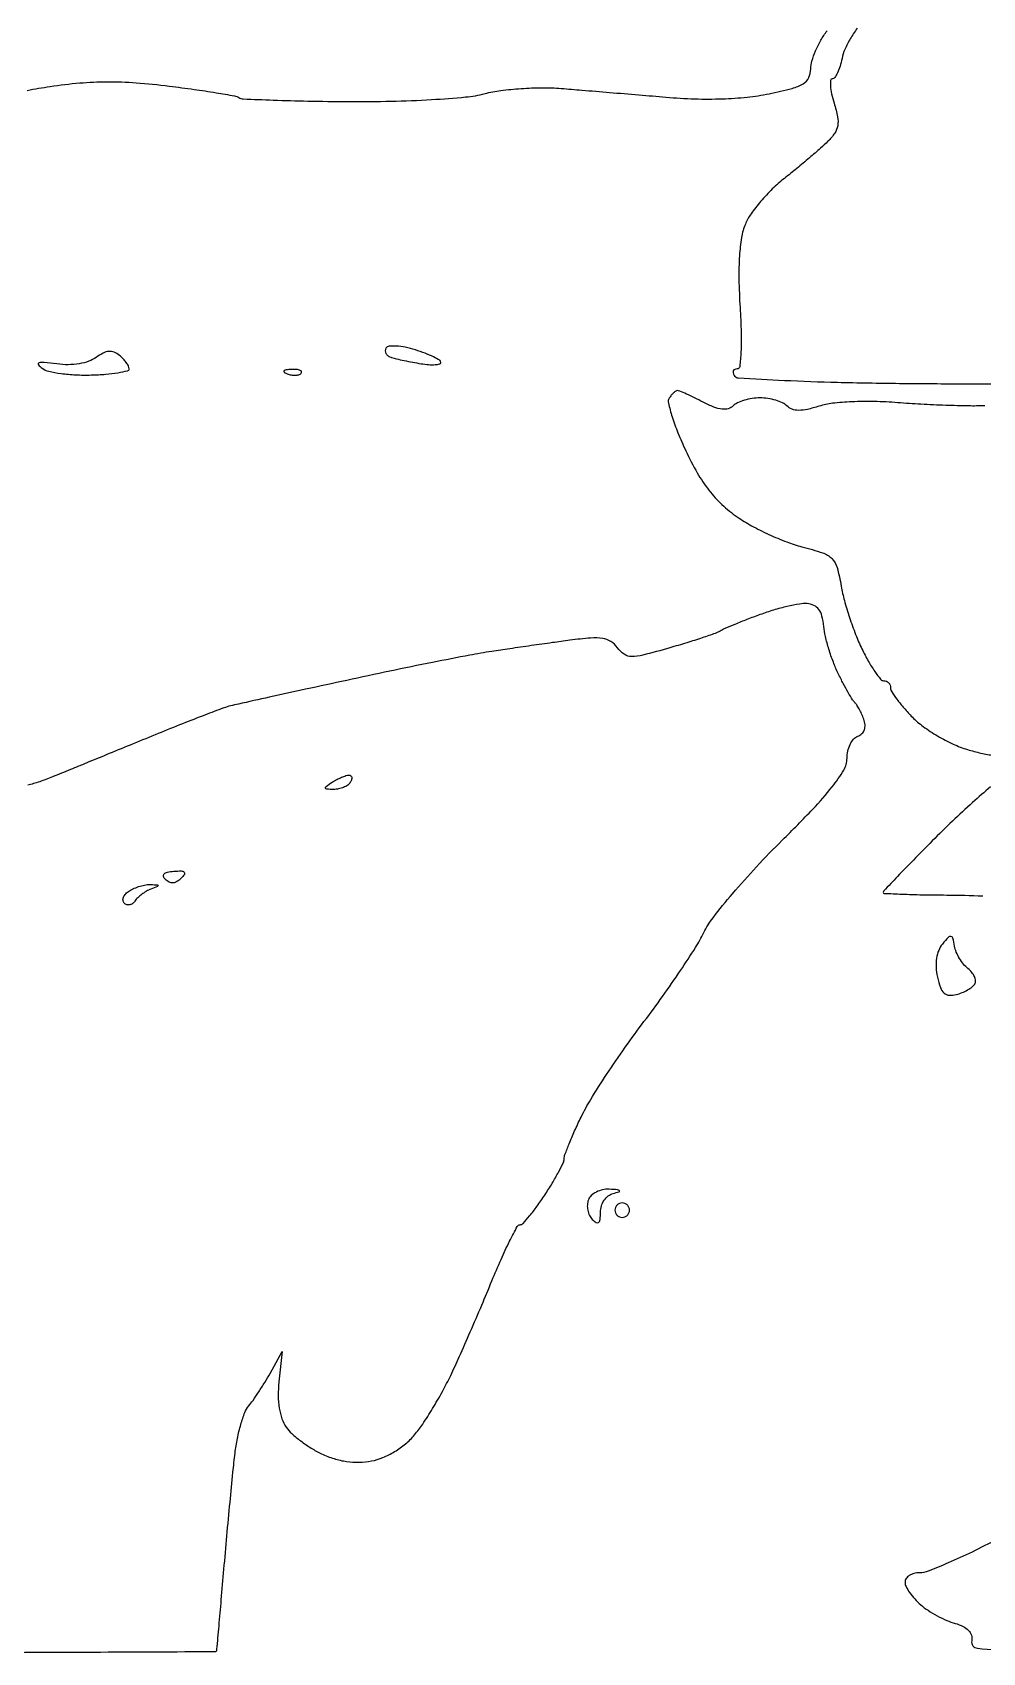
# Model space of a CAD drawing. Extents: x 0 to 102, y 0 to 135.
# Drawn here: x 24.17 to 35.25, y 0 to 18.9 of the extents above; entities that cross this region are included whole.
import ezdxf

# ---------------------------------------------------------------- set-up
doc = ezdxf.new("R2010")
doc.units = 0
doc.header["$MEASUREMENT"] = 0

msp = doc.modelspace()

# ---------------------------------------------------------------- linework, layer by layer
for points in [[(38.721393, 0.03235, -0.000006), (40.12148, 0.046691, -0.000009), (41.328361, 0.059018, -0.000002), (42.381032, 0.069746, -0.000306)], [(24.105584, 18.223003, -0.010448), (24.373587, 18.269122, -0.016285), (24.718171, 18.309608, -0.020352), (25.039901, 18.323674, -0.019273), (25.375537, 18.311737, -0.012386), (25.763267, 18.273281, -0.003928), (26.053955, 18.234838, -0.005727), (26.309432, 18.196018, -0.002993), (26.524631, 18.159469, -0.095124), (26.574425, 18.140504, 0.128063), (26.627407, 18.124183, 0.001679), (26.975735, 18.109984, 0.004706), (27.381033, 18.098646, 0.003056), (27.849644, 18.092814, 0.007341), (28.351391, 18.097003, 0.008762), (28.823996, 18.11618, 0.008622), (29.221488, 18.146177, 0.040417), (29.447188, 18.1857, -0.031127), (29.631228, 18.221461, -0.015473), (29.867799, 18.244895, -0.015295), (30.115309, 18.254109, -0.021685), (30.335488, 18.246015, -0.000525), (30.578041, 18.226287, -0.000228), (30.900704, 18.199554, -0.000225), (31.243815, 18.170814, -0.000299), (31.5558, 18.144352, 0.013365), (31.895888, 18.124438, 0.016214), (32.215257, 18.124651, 0.017614), (32.506478, 18.144577, 0.025465), (32.76135, 18.184261, 0.011592), (33.030297, 18.246825, 0.071736), (33.160897, 18.301269, 0.149057), (33.224723, 18.37164, 0.11063), (33.2478, 18.474662, -0.072467), (33.26097, 18.565055, -0.028766), (33.303715, 18.6833, -0.02773), (33.365295, 18.807639, -0.031172), (33.43815, 18.919421, -0.020809)], [(33.790094, 18.948158, 0.027474), (33.709536, 18.82583, 0.028021), (33.646021, 18.701225, 0.054548), (33.612397, 18.594936, -0.025246), (33.589447, 18.504251, -0.037154), (33.559539, 18.427741, -0.04145), (33.527505, 18.373036, -0.244236), (33.498944, 18.3582, 0.3842), (33.47891, 18.34014, 0.044669), (33.477972, 18.274411, 0.03569), (33.491541, 18.182359, 0.020021), (33.52038, 18.072961, -0.02477), (33.560613, 17.914237, -0.090576), (33.562481, 17.810874, -0.110563), (33.52783, 17.724825, -0.046786), (33.447521, 17.628811, -0.014245), (33.362707, 17.549442, -0.004555), (33.232258, 17.436259, -0.004541), (33.084631, 17.312808, -0.005058), (32.939953, 17.196468, 0.026854), (32.79918, 17.072792, 0.022411), (32.663276, 16.927333, 0.022996), (32.550867, 16.782691, 0.055549), (32.485585, 16.664232, 0.05727), (32.440785, 16.507423, 0.024945), (32.416114, 16.291925, 0.020403), (32.409802, 16.021177, 0.011204), (32.423031, 15.689814, -0.009128), (32.435833, 15.399363, -0.018872), (32.43312, 15.172227, -0.015265), (32.419508, 15.002895, -0.382138), (32.387445, 14.9742, 0.10771), (32.360512, 14.96833, 0.181628), (32.344419, 14.952135, 0.162211), (32.341943, 14.927784, 0.08351), (32.353637, 14.899086, 0.245312), (32.405427, 14.868316, 0.001673), (32.939619, 14.84071, 0.005954), (33.557989, 14.818205, 0.00371), (34.28328, 14.805838, 0.001004), (35.063222, 14.799895, 0.000981), (35.849391, 14.797025, 0.000966)], [(35.2782, 14.543955, -0.0133), (35.088526, 14.541843, -0.005001), (34.822946, 14.548607, -0.004949), (34.533825, 14.561732, -0.005998), (34.263, 14.579974, 0.014579), (33.990408, 14.593642, 0.016302), (33.72748, 14.590577, 0.01724), (33.500205, 14.572645, 0.049595), (33.345761, 14.539352, -0.022084), (33.208131, 14.501666, -0.057644), (33.106291, 14.49063, -0.083754), (33.029232, 14.504202, -0.111444), (32.969291, 14.542069, 0.087471), (32.917869, 14.578078, 0.036527), (32.83848, 14.608266, 0.034716), (32.746688, 14.628885, 0.037905), (32.6556, 14.6358, 0.037184), (32.564654, 14.629027, 0.034437), (32.473287, 14.608834, 0.036266), (32.394485, 14.579275, 0.088741), (32.343841, 14.544001, -0.127391), (32.286115, 14.510024, -0.099946), (32.213446, 14.504247, -0.065634), (32.118896, 14.528488, -0.023803), (31.992722, 14.586301, 0.00606), (31.890362, 14.63767, 0.008421), (31.797384, 14.681008, 0.005595), (31.718806, 14.714987, 0.099565), (31.691894, 14.7204, 0.145589), (31.672288, 14.714567, 0.040668), (31.646721, 14.694742, 0.03737), (31.62012, 14.666485, 0.031744), (31.596403, 14.633055, 0.200923), (31.586978, 14.573519, 0.016061), (31.63062, 14.416853, 0.019734), (31.698272, 14.227568, 0.013789), (31.788689, 14.019705, 0.021136), (31.923116, 13.761583, 0.034981), (32.060207, 13.557866, 0.039028), (32.212207, 13.391494, 0.036736), (32.39116, 13.247062, 0.026688), (32.556408, 13.145236, 0.016701), (32.759491, 13.043227, 0.016754), (32.96686, 12.9559, 0.029114), (33.144854, 12.899498, -0.018296), (33.386802, 12.828549, -0.117048), (33.494627, 12.761717, -0.129716), (33.555477, 12.656639, -0.024462), (33.60387, 12.43818, 0.024213), (33.640268, 12.273479, 0.013121), (33.700034, 12.074763, 0.013044), (33.771618, 11.875248, 0.02007), (33.844843, 11.707095, 0.015728), (33.919194, 11.565077, 0.022893), (33.994215, 11.445292, 0.019795), (34.062112, 11.355023, 0.22528), (34.101347, 11.3364, -0.105162), (34.130747, 11.330147, -0.099186), (34.155766, 11.312406, -0.096391), (34.172535, 11.285898, -0.093235), (34.1784, 11.254717, 0.14426), (34.191877, 11.208979, 0.016752), (34.253413, 11.120291, 0.019025), (34.335969, 11.017811, 0.014465), (34.433765, 10.911799, 0.042343), (34.55951, 10.803252, 0.024021), (34.7279, 10.693059, 0.02384), (34.909519, 10.597638, 0.035953), (35.076479, 10.53399, 0.017595), (35.233479, 10.492704, 0.020629), (35.384909, 10.465037, 0.020049)], [(23.285719, 0.00152, 0.000672), (24.870962, 0.006213, 0.000019), (26.305083, 0.012441, 0.33534), (26.316503, 0.02115, 0.045705), (26.319641, 0.038308, 0.000094), (26.343922, 0.309451, 0.00066), (26.370786, 0.614613, 0.00041), (26.401554, 0.9729, -0.001372), (26.435566, 1.360209, -0.0013), (26.472305, 1.754392, -0.00129), (26.506623, 2.103041, -0.004569), (26.531265, 2.3265, -0.019465), (26.558532, 2.497745, -0.020812), (26.598583, 2.662521, -0.020917), (26.644595, 2.800493, -0.085092), (26.689426, 2.8764, 0.022644), (26.740448, 2.942415, 0.008171), (26.807081, 3.040577, 0.008085), (26.876669, 3.150626, 0.009517), (26.93886, 3.2571), (27.080698, 3.5109), (27.042924, 3.157503, 0.028084), (27.034821, 2.996629, 0.037798), (27.046674, 2.851317, 0.043001), (27.077374, 2.72742, 0.07066), (27.126197, 2.631288, 0.05514), (27.193094, 2.555196, 0.023454), (27.297678, 2.46843, 0.022862), (27.419029, 2.385421, 0.027795), (27.539983, 2.319557, 0.034915), (27.686174, 2.262305, 0.040069), (27.832372, 2.229095, 0.041178), (27.978394, 2.220183, 0.041047), (28.124062, 2.235298, 0.05231), (28.255673, 2.274568, 0.037606), (28.392547, 2.344039, 0.036976), (28.520298, 2.435004, 0.044681), (28.624722, 2.538718, 0.027165), (28.719912, 2.665193, 0.011277), (28.835063, 2.84551, 0.011118), (28.950041, 3.04469, 0.014099), (29.046837, 3.233791, 0.00588), (29.147212, 3.45085, 0.002555), (29.275753, 3.741594, 0.002528), (29.409263, 4.052072, 0.003361), (29.52731, 4.33575, -0.007546), (29.634368, 4.58707, -0.011931), (29.734476, 4.798803, -0.005954), (29.823953, 4.971757, -0.277153), (29.856667, 4.9914, 0.209552), (29.890836, 5.006378, 0.012504), (29.966769, 5.093035, 0.017073), (30.0536, 5.204826, 0.011641), (30.144872, 5.337392, 0.009486), (30.231632, 5.475557, 0.012623), (30.304857, 5.604492, 0.009931), (30.360627, 5.713905, 0.113365), (30.3714, 5.760807, -0.089789), (30.380248, 5.809681, -0.006784), (30.429335, 5.935579, -0.009183), (30.493084, 6.084822, -0.006855), (30.568624, 6.247056, -0.025168), (30.680203, 6.451393, -0.00811), (30.865448, 6.742735, -0.008065), (31.082353, 7.06067, -0.008956), (31.302135, 7.360377, 0.007412), (31.519263, 7.654557, 0.007348), (31.728216, 7.955887, 0.007241), (31.903247, 8.224721, 0.02815), (31.999542, 8.398355, -0.052596), (32.107785, 8.572871, -0.01098), (32.335136, 8.85274, -0.011408), (32.61485, 9.167194, -0.010563), (32.915732, 9.476905, 0.007572), (33.272259, 9.83953, 0.023173), (33.498394, 10.099746, 0.032655), (33.633063, 10.29499, 0.135451), (33.6708, 10.431735, -0.05551), (33.680132, 10.515536, -0.057809), (33.707658, 10.594024, -0.0643), (33.748242, 10.655805, -0.124323), (33.796274, 10.689646, 0.096904), (33.845067, 10.720211, 0.121102), (33.874132, 10.76487, 0.107756), (33.881109, 10.822141, 0.065164), (33.865895, 10.889048, 0.017192), (33.840952, 10.950054, 0.017966), (33.81221, 11.008295, 0.017946), (33.783863, 11.056649, 0.07191), (33.761571, 11.0826, -0.076701), (33.735567, 11.113462, -0.007148), (33.684862, 11.199454, -0.009055), (33.627418, 11.304513, -0.006993), (33.5685, 11.421, -0.022641), (33.51132, 11.552916, -0.016311), (33.459149, 11.704674, -0.016528), (33.418945, 11.852558, -0.033956), (33.3993, 11.9709, 0.036966), (33.378652, 12.090807, 0.096984), (33.3418, 12.169539, 0.127895), (33.285202, 12.2158, 0.091198), (33.2055, 12.236061, 0.058677), (33.115769, 12.231555, 0.015347), (32.974172, 12.203134, 0.015377), (32.813763, 12.160543, 0.015187), (32.6556, 12.108015, 0.00444), (32.503636, 12.050833, 0.005345), (32.361879, 11.994301, 0.004598), (32.243567, 11.944369, 0.035538), (32.1903, 11.916665, -0.05242), (32.133298, 11.889417, -0.004662), (31.982677, 11.837517, -0.006044), (31.801265, 11.779323, -0.004676), (31.602297, 11.720169, -0.006347), (31.289809, 11.634716, -0.064375), (31.15648, 11.617872, -0.151998), (31.071084, 11.644718, -0.08348), (30.991898, 11.721942, 0.093429), (30.915432, 11.793622, 0.103227), (30.820692, 11.829398, 0.059141), (30.679877, 11.834639, 0.012868), (30.437801, 11.808716, 0.001496), (30.233023, 11.780817, 0.000849), (29.985354, 11.74589, 0.000848), (29.735964, 11.709857, 0.0014), (29.5254, 11.678467, 0.009396), (29.269712, 11.634688, 0.002115), (28.836439, 11.550192, 0.002192), (28.337167, 11.448354, 0.002122), (27.8334, 11.341062, 0.000199), (27.354191, 11.236674, 0.000286), (26.929766, 11.143788, 0.00015), (26.570224, 11.064773, 0.004511), (26.4798, 11.044016, 0.030507), (26.398054, 11.019116, 0.002249), (26.178941, 10.936352, 0.003123), (25.918477, 10.834757, 0.002363), (25.6338, 10.720104, 0.000188), (25.34298, 10.601249, 0.000212), (25.063807, 10.486893, 0.000193), (24.82647, 10.38945, 0.001162), (24.7032, 10.338448, -0.00165), (24.609878, 10.299943, -0.001144), (24.504126, 10.257, -0.001153), (24.40236, 10.216219, -0.002374), (24.3225, 10.184868, -0.01089), (24.251515, 10.159152, -0.010298), (24.178151, 10.136041, -0.010309), (24.112389, 10.118267, -0.035098)], [(35.344014, 10.098539, 0.006775), (35.136495, 9.91674, 0.007124), (34.90054, 9.698144, 0.006609), (34.66485, 9.467447, 0.002153), (34.445928, 9.24552, 0.003467), (34.261545, 9.054353, 0.000685), (34.100937, 8.885047, 0.191669), (34.093795, 8.86711, 0.401059), (34.104109, 8.856317, 0.001245), (34.311242, 8.847445, 0.005571), (34.550198, 8.840472, 0.003343), (34.834045, 8.837251, -0.011192), (35.254345, 8.825882, -0.036644)], [(35.425602, 1.324118, -0.008694), (35.129549, 1.173414, -0.011275), (34.852831, 1.046196, -0.009098), (34.618654, 0.949887, -0.093265), (34.516152, 0.9306, 0.062273), (34.451704, 0.922542, 0.080545), (34.397112, 0.898846, 0.097984), (34.360576, 0.863728, 0.153655), (34.3476, 0.822502, 0.116154), (34.359887, 0.770324, 0.035573), (34.401366, 0.700121, 0.033463), (34.460586, 0.62563, 0.03104), (34.530633, 0.557686, 0.03257), (34.61662, 0.493265, 0.020707), (34.724177, 0.429309, 0.020789), (34.835422, 0.375094, 0.035833), (34.932483, 0.34073, -0.04583), (35.025214, 0.305801, -0.0896), (35.088782, 0.259399, -0.116378), (35.121933, 0.202795, -0.119153), (35.125893, 0.137857, 0.438678), (35.192047, 0.050929, 0.016038), (35.654135, 0.022517, 0.009133)]]:
    msp.add_lwpolyline(points, format="xyb")
for points in [[(25.182709, 15.131608, 0.075909), (25.120639, 15.168915, 0.119502), (25.059469, 15.178272, 0.097688), (24.992075, 15.158831, 0.038962), (24.909921, 15.108067, -0.073284), (24.824191, 15.062882, -0.043554), (24.712154, 15.03407, -0.039839), (24.58451, 15.023192, -0.035435), (24.451562, 15.031907, 0.008199), (24.301795, 15.04995, 0.097495), (24.24389, 15.044674, 0.533469), (24.236965, 15.022708, 0.068397), (24.2802, 14.981655, 0.100122), (24.356858, 14.947114, 0.021771), (24.500292, 14.920978, 0.021864), (24.671907, 14.904975, 0.019409), (24.85125, 14.903102, 0.012925), (25.021524, 14.912343, 0.021146), (25.164931, 14.929977, 0.01652), (25.275825, 14.952189, 0.348145), (25.2954, 14.976894, 0.123284), (25.28794, 15.006688, 0.03473), (25.262297, 15.047581, 0.032758), (25.225839, 15.091306, 0.029399)], [(28.634747, 15.195413, 0.025064), (28.517127, 15.22585, 0.036188), (28.410654, 15.239852, 0.039706), (28.327105, 15.2381, 0.233324), (28.290985, 15.215516, 0.143535), (28.282552, 15.184863, 0.133262), (28.291624, 15.153506, 0.108146), (28.317711, 15.126171, 0.072485), (28.356788, 15.107364, 0.018459), (28.414946, 15.091459, 0.005703), (28.503602, 15.071762, 0.005695), (28.60333, 15.051979, 0.00623), (28.70055, 15.035093, 0.020643), (28.789749, 15.024497, 0.03507), (28.864859, 15.023982, 0.041053), (28.918943, 15.031898, 0.349078), (28.9332, 15.049831, 0.266286), (28.918875, 15.074821, 0.018997), (28.845529, 15.114115, 0.02272), (28.749116, 15.155836, 0.014909)], [(27.19185, 14.967521, 0.018894), (27.128711, 14.962526, 0.168741), (27.104028, 14.95057, 0.470617), (27.105487, 14.935152, 0.054073), (27.140737, 14.916409, 0.051402), (27.187003, 14.903208, 0.05415), (27.234172, 14.900042, 0.060344), (27.275229, 14.906739, 0.126455), (27.302887, 14.923087, 0.296942), (27.306797, 14.941603, 0.208169), (27.291354, 14.957224, 0.077125), (27.250747, 14.966591, 0.028489)], [(27.859543, 10.235305, -0.157323), (27.881148, 10.228783, -0.195945), (27.892522, 10.211368, -0.128516), (27.890787, 10.18433, -0.058538), (27.8757, 10.152, -0.101161), (27.845276, 10.119681, -0.052761), (27.79675, 10.092632, -0.049393), (27.738957, 10.074475, -0.053738), (27.680357, 10.068695, -0.012098), (27.59978, 10.071376, -0.343021), (27.585036, 10.084263, -0.295079), (27.592903, 10.10383, -0.010223), (27.6642, 10.152, -0.021347), (27.717807, 10.183485, -0.021318), (27.773928, 10.210299, -0.021733), (27.824806, 10.229429, -0.074451)], [(25.81662, 9.114565, -0.019482), (25.904078, 9.117735, -0.198203), (25.936938, 9.104071, -0.361813), (25.939324, 9.077946, -0.045571), (25.900212, 9.030972, -0.06253), (25.852761, 8.994107, -0.115615), (25.806446, 8.979506, -0.128512), (25.761853, 8.987641, -0.087557), (25.719407, 9.017353, -0.110936), (25.696158, 9.054073, -0.289954), (25.702711, 9.083241, -0.146555), (25.741217, 9.103996, -0.032045)], [(25.5492, 8.959626, -0.005451), (25.625879, 8.955535, -0.395532), (25.6338, 8.947088, -0.306416), (25.626366, 8.936096, -0.004435), (25.5492, 8.905936, 0.039935), (25.496301, 8.880802, 0.029701), (25.44229, 8.845201, 0.03032), (25.395098, 8.805228, 0.057917), (25.36345, 8.767015, -0.08596), (25.335999, 8.7374, -0.113851), (25.302617, 8.722288, -0.126185), (25.268584, 8.724083, -0.121003), (25.239, 8.742, -0.169686), (25.223952, 8.773212, -0.125728), (25.229227, 8.811449, -0.094362), (25.255099, 8.851337, -0.060905), (25.29785, 8.886304, -0.041211), (25.354779, 8.916054, -0.028841), (25.42302, 8.940308, -0.029223), (25.491596, 8.956033, -0.052391)], [(34.925787, 8.240524, 0.017537), (34.90599, 8.333975, 0.296988), (34.884006, 8.354438, 0.254209), (34.853513, 8.344141, 0.01379), (34.784267, 8.26514, 0.078184), (34.74039, 8.191283, 0.057187), (34.715299, 8.099103, 0.051383), (34.710146, 7.99365, 0.040612), (34.725529, 7.880418, 0.030409), (34.760474, 7.757506, 0.121634), (34.803027, 7.692539, 0.173825), (34.861686, 7.667419, 0.079213), (34.94583, 7.675664, 0.033855), (35.012929, 7.698158, 0.032335), (35.077458, 7.729792, 0.034015), (35.13063, 7.765274, 0.090438), (35.16109, 7.799041, 0.159334), (35.170319, 7.837155, 0.083651), (35.158347, 7.884963, 0.069123), (35.127684, 7.934943, 0.054947), (35.082308, 7.979179, -0.05599), (35.031129, 8.029282, -0.036154), (34.983433, 8.097249, -0.036128), (34.945975, 8.17147, -0.055428)], [(30.897495, 5.404586, 0.06504), (30.819907, 5.398437, 0.064434), (30.746239, 5.37257, 0.070204), (30.687447, 5.33178, 0.114917), (30.653611, 5.281813, 0.078522), (30.641302, 5.223973, 0.061901), (30.64583, 5.160023, 0.06262), (30.66571, 5.099914, 0.085436), (30.698567, 5.053393, 0.054069), (30.744732, 5.016262, 0.334032), (30.77325, 5.018417, 0.191931), (30.79047, 5.052202, 0.023033), (30.7944, 5.137477, -0.075838), (30.805417, 5.209692, -0.07326), (30.837502, 5.276278, -0.077344), (30.885413, 5.32774, -0.103147), (30.94245, 5.356083, 0.012815), (31.011678, 5.376083, 0.550003), (31.014925, 5.388374, 0.189326), (30.993872, 5.398521, 0.006024)], [(31.0482, 5.2452, 0.099038), (31.015913, 5.238741, 0.097945), (30.988451, 5.220349, 0.097945), (30.970059, 5.192887, 0.099038), (30.9636, 5.1606, 0.099038), (30.970059, 5.128313, 0.097945), (30.988451, 5.100851, 0.097945), (31.015913, 5.082459, 0.099038), (31.0482, 5.076, 0.099038), (31.080487, 5.082459, 0.097945), (31.107949, 5.100851, 0.097945), (31.126341, 5.128313, 0.099038), (31.1328, 5.1606, 0.099038), (31.126341, 5.192887, 0.097945), (31.107949, 5.220349, 0.097945), (31.080487, 5.238741, 0.099038)]]:
    msp.add_lwpolyline(points, format="xyb", close=True)

doc.saveas('drawing.dxf')
